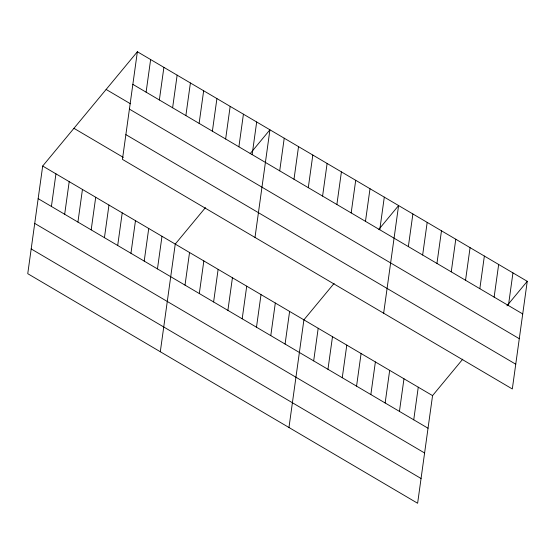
<?xml version="1.0" encoding="UTF-8"?>
<svg xmlns="http://www.w3.org/2000/svg" width="555" height="555" viewBox="0 0 555 555"><rect width="100%" height="100%" fill="white"/><g stroke="black" fill="none" stroke-linecap="round" stroke-linejoin="round"><path stroke-width="0.83" d="M137.376 51.74L122.44 159.389L512.314 388.965L527.25 281.309L137.376 51.74L42.686 166.035L27.75 273.691L417.624 503.26L432.56 395.611L462.766 359.147M51.414 206.46L55.944 173.84M64.671 214.272L69.202 181.645M77.929 222.076L82.452 189.449M91.186 229.881L95.71 197.254M104.437 237.686L108.967 205.059M117.695 245.49L122.225 212.87M146.104 92.165L150.634 59.545M130.952 253.295L135.475 220.675M159.361 99.969L163.892 67.349M144.21 261.1L148.733 228.48M172.619 107.774L177.142 75.154M157.46 268.904L161.991 236.284M185.876 115.586L190.4 82.959M160.305 351.745L175.248 244.089L205.454 207.625M199.127 123.39L203.657 90.763M185.016 285.131L189.539 252.504M212.385 131.195L216.915 98.568M199.307 293.546L203.838 260.926M225.642 139L230.165 106.373M213.606 301.969L218.129 269.341M238.893 146.804L243.423 114.184M227.897 310.384L232.427 277.764M252.15 154.609L256.681 121.989M242.195 318.799L246.718 286.179M254.995 237.45L269.931 129.794L250.145 153.679M256.486 327.221L261.017 294.594M279.706 170.836L284.229 138.209M270.784 335.636L275.315 303.016M293.997 179.251L298.528 146.631M285.083 344.058L289.606 311.431M308.296 187.666L312.819 155.046M288.968 427.503L303.904 319.846L334.11 283.39M322.587 196.088L327.117 163.461M313.672 360.889L318.195 328.269M336.885 204.504L341.408 171.883M327.963 369.311L332.494 336.684M351.176 212.926L355.706 180.299M342.262 377.726L346.792 345.099M365.474 221.341L370.005 188.714M356.56 386.141L361.083 353.521M379.773 229.756L384.296 197.136M370.851 394.563L375.381 361.936M383.651 313.207L398.594 205.551L378.801 229.437M385.149 402.979L389.672 370.358M408.362 246.593L412.885 213.966M399.44 411.394L403.971 378.774M422.653 255.009L427.183 222.388M413.739 419.816L418.262 387.189M436.952 263.431L441.475 230.804M451.25 271.846L455.773 239.226M465.541 280.261L470.071 247.641M479.839 288.683L484.362 256.056M494.13 297.098L498.661 264.478M508.429 305.521L512.952 272.894M506.937 305.826L527.25 281.309M132.853 84.36L522.72 313.936M106.13 89.452L130.432 103.764M129.412 109.12L519.286 338.696M125.874 134.629L515.748 364.205M73.933 128.316L123.279 157.37M42.686 166.035L432.56 395.611M38.163 198.655L428.037 428.231M34.722 223.415L424.596 452.991M31.184 248.931L421.058 478.5"/></g></svg>
